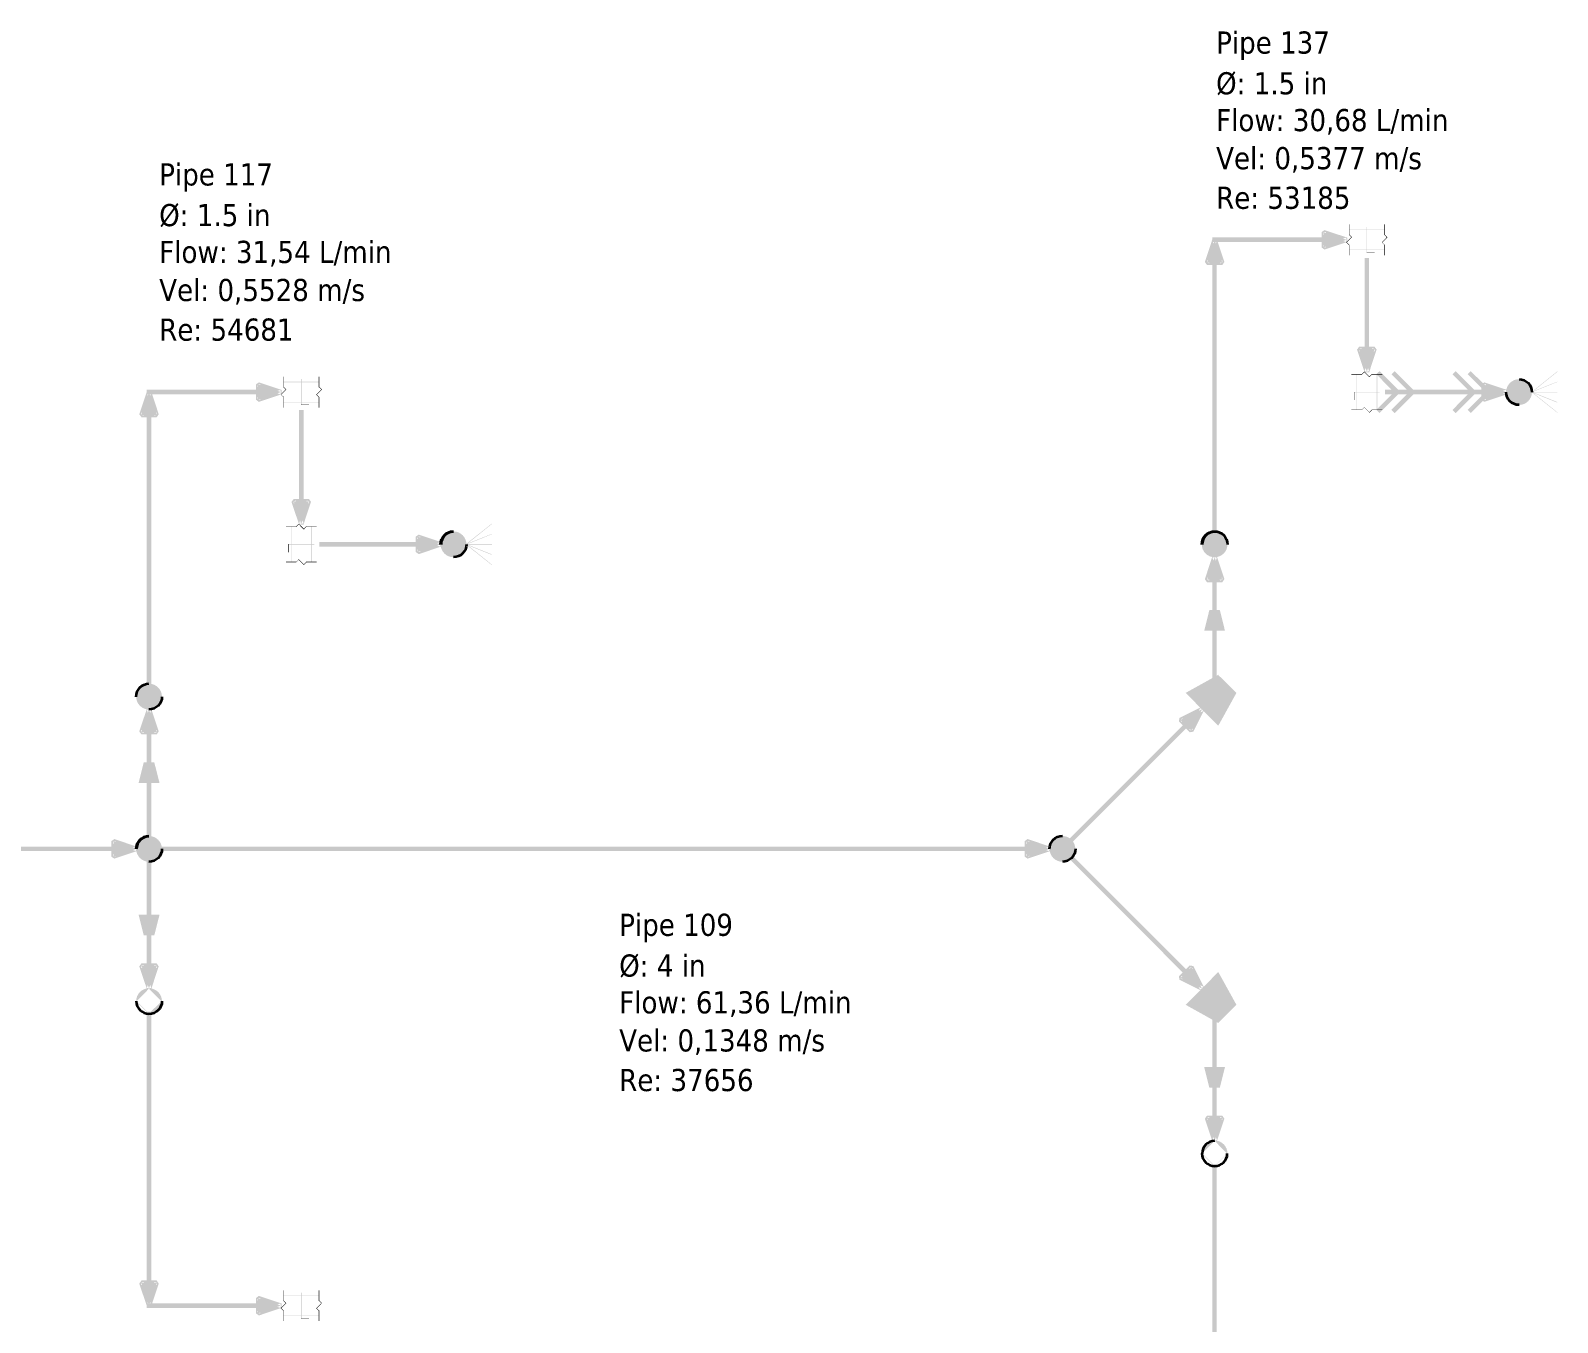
# Model space of a CAD drawing. Header units: inches. Extents: x 0.44 to 8.19, y 2.8 to 6.21.
# Drawn here: x 7.616 to 8.177, y 5.738 to 6.212 of the extents above; entities that cross this region are included whole.
import ezdxf

# ---------------------------------------------------------------- set-up
doc = ezdxf.new("R2010")
doc.units = ezdxf.units.IN
doc.header["$MEASUREMENT"] = 0
for name, color, linetype in [('PDF2_Geometry', 7, 'Continuous'), ('PDF2_Solid Fills', 7, 'Continuous'), ('PDF2_Text', 7, 'Continuous')]:
    doc.layers.add(name, color=color, linetype=linetype)
doc.styles.add('PDF Tahoma', font='tahoma.ttf')

msp = doc.modelspace()

# ---------------------------------------------------------------- hatches: boundary and pattern name
at = {"layer": 'PDF2_Solid Fills', "transparency": 33554687}
h = msp.add_hatch(color=256, dxfattribs=at)
h.paths.add_polyline_path([(8.09142, 6.139), (8.09978, 6.13624), (8.09978, 6.13465), (8.09142, 6.13183), (8.09033, 6.13265), (8.09033, 6.13824)], flags=0)
h.paths.add_polyline_path([(8.09196, 6.13824), (8.09196, 6.13265), (8.09114, 6.13265), (8.09088, 6.1334), (8.09928, 6.13624), (8.09956, 6.13542), (8.09928, 6.13465), (8.09088, 6.13743), (8.09114, 6.13824)], flags=0)
for color, points in [(256, [(8.10053, 6.141), (8.10053, 6.13906), (8.10037, 6.13906), (8.10037, 6.14111), (8.10053, 6.14111)]), (256, [(8.10053, 6.13917), (8.10053, 6.13721), (8.10037, 6.13721), (8.10037, 6.13921), (8.10053, 6.13921)]), (256, [(8.1135, 6.13906), (8.10037, 6.13906), (8.10037, 6.13921), (8.11361, 6.13921), (8.11361, 6.13906)]), (256, [(8.10688, 6.13075), (8.10688, 6.14019), (8.1071, 6.14019), (8.1071, 6.13069), (8.10688, 6.13069)]), (256, [(8.11361, 6.141), (8.11361, 6.13906), (8.11344, 6.13906), (8.11344, 6.14111), (8.11361, 6.14111)]), (256, [(8.11344, 6.13732), (8.11344, 6.13921), (8.11361, 6.13921), (8.11361, 6.13721), (8.11344, 6.13721)]), (256, [(8.10146, 6.13628), (8.09956, 6.13439), (8.09939, 6.1345), (8.1014, 6.1365), (8.10151, 6.13633)]), (256, [(8.09961, 6.13456), (8.10058, 6.13357), (8.10047, 6.13346), (8.10042, 6.13351), (8.09944, 6.13444), (8.09939, 6.1345), (8.09956, 6.1346)]), (256, [(8.10053, 6.13738), (8.10146, 6.13644), (8.10151, 6.13633), (8.1014, 6.13624), (8.10135, 6.13628), (8.10042, 6.13726), (8.10037, 6.13732), (8.10047, 6.13743)]), (256, [(8.10053, 6.13357), (8.10053, 6.13163), (8.10037, 6.13163), (8.10037, 6.13363), (8.10053, 6.13363)]), (256, [(8.11253, 6.13456), (8.11436, 6.13644), (8.11442, 6.1365), (8.11458, 6.13633), (8.11453, 6.13628), (8.11263, 6.13444), (8.11257, 6.13439), (8.11247, 6.1345)]), (256, [(8.11344, 6.13351), (8.11247, 6.1345), (8.11257, 6.1346), (8.11361, 6.13357), (8.1135, 6.13346)]), (256, [(8.11436, 6.13628), (8.11344, 6.13726), (8.11339, 6.13732), (8.1135, 6.13743), (8.11356, 6.13738), (8.11453, 6.13644), (8.11458, 6.13633), (8.11442, 6.13624)]), (256, [(8.11344, 6.13172), (8.11344, 6.13363), (8.11361, 6.13363), (8.11361, 6.13163), (8.11344, 6.13163)]), (256, [(8.10047, 6.13178), (8.11361, 6.13178), (8.11361, 6.13163), (8.10037, 6.13163), (8.10037, 6.13178)]), (256, [(8.10053, 6.13172), (8.10053, 6.12978), (8.10037, 6.12978), (8.10037, 6.13178), (8.10053, 6.13178)]), (256, [(8.10699, 6.13086), (8.10986, 6.13086), (8.10986, 6.13069), (8.10688, 6.13069), (8.10688, 6.13086)]), (256, [(8.11361, 6.13172), (8.11361, 6.12978), (8.11344, 6.12978), (8.11344, 6.13178), (8.11361, 6.13178)]), (256, [(7.70904, 6.08507), (7.70904, 6.08311), (7.70882, 6.08311), (7.70882, 6.08518), (7.70904, 6.08518)]), (256, [(7.70904, 6.08322), (7.70904, 6.08128), (7.70882, 6.08128), (7.70882, 6.08333), (7.70904, 6.08333)]), (256, [(7.722, 6.08311), (7.70882, 6.08311), (7.70882, 6.08333), (7.72206, 6.08333), (7.72206, 6.08311)]), (256, [(7.71539, 6.07482), (7.71539, 6.08425), (7.71556, 6.08425), (7.71556, 6.07476), (7.71539, 6.07476)]), (256, [(7.72206, 6.08507), (7.72206, 6.08311), (7.7219, 6.08311), (7.7219, 6.08518), (7.72206, 6.08518)]), (256, [(7.7219, 6.08137), (7.7219, 6.08333), (7.72206, 6.08333), (7.72206, 6.08128), (7.7219, 6.08128)]), (256, [(8.10325, 6.08594), (8.10129, 6.08594), (8.10129, 6.0861), (8.10335, 6.0861), (8.10335, 6.08594)]), (256, [(8.10514, 6.08594), (8.10319, 6.08594), (8.10319, 6.0861), (8.10519, 6.0861), (8.10519, 6.08594)]), (256, [(8.10335, 6.08604), (8.10335, 6.07286), (8.10319, 6.07286), (8.10319, 6.0861), (8.10335, 6.0861)]), (256, [(8.10612, 6.08692), (8.10519, 6.08594), (8.10514, 6.08589), (8.10499, 6.08604), (8.10508, 6.0861), (8.10607, 6.08708), (8.10618, 6.08697)]), (256, [(8.10786, 6.08501), (8.10601, 6.08692), (8.10596, 6.08697), (8.10607, 6.08708), (8.10612, 6.08703), (8.10796, 6.08512), (8.10801, 6.08507), (8.10792, 6.08496)]), (256, [(8.10889, 6.08594), (8.10792, 6.08496), (8.10781, 6.08507), (8.10786, 6.08512), (8.10878, 6.0861), (8.10883, 6.08615), (8.109, 6.08604)]), (256, [(8.11074, 6.08594), (8.10878, 6.08594), (8.10878, 6.0861), (8.11079, 6.0861), (8.11079, 6.08594)]), (1, [(8.11225, 6.08658), (8.11936, 6.07949), (8.11817, 6.07835), (8.11757, 6.07889), (8.11106, 6.08544), (8.11046, 6.08604), (8.11165, 6.08718)]), (256, [(8.11063, 6.07297), (8.11063, 6.0861), (8.11079, 6.0861), (8.11079, 6.07286), (8.11063, 6.07286)]), (256, [(8.11257, 6.08594), (8.11063, 6.08594), (8.11063, 6.0861), (8.11268, 6.0861), (8.11268, 6.08594)]), (1, [(8.11783, 6.08658), (8.12494, 6.07949), (8.12375, 6.07835), (8.12315, 6.07889), (8.11664, 6.08544), (8.11604, 6.08604), (8.11724, 6.08718)]), (1, [(8.14019, 6.08658), (8.14675, 6.08008), (8.14729, 6.07949), (8.14615, 6.07835), (8.14556, 6.07889), (8.13906, 6.08544), (8.13846, 6.08604), (8.1396, 6.08718)]), (1, [(8.14578, 6.08658), (8.15235, 6.08008), (8.15289, 6.07949), (8.15175, 6.07835), (8.15115, 6.07889), (8.14464, 6.08544), (8.14404, 6.08604), (8.14518, 6.08718)]), (256, [(8.16758, 6.07949, 0.414088), (8.16292, 6.08415), (8.16292, 6.08415, 0.417998), (8.15826, 6.07949), (8.15826, 6.07949, 0.414653), (8.16292, 6.07482), (8.16292, 6.07482, 0.410736)]), (256, [(8.16753, 6.07954), (8.17686, 6.08703), (8.17692, 6.08708), (8.17703, 6.08692), (8.17697, 6.08692), (8.16764, 6.07943), (8.16758, 6.07937), (8.16749, 6.07954)]), (256, [(8.16753, 6.07958), (8.17686, 6.08328), (8.17697, 6.08333), (8.17703, 6.08317), (8.17692, 6.08317), (8.16758, 6.07943), (8.16753, 6.07937), (8.16749, 6.07954)]), (256, [(7.7099, 6.08035), (7.70801, 6.07844), (7.7079, 6.07856), (7.70796, 6.07861), (7.70979, 6.08051), (7.70985, 6.08057), (7.70996, 6.0804)]), (256, [(7.70806, 6.07861), (7.70904, 6.07764), (7.70893, 6.07753), (7.7079, 6.07856), (7.70801, 6.07867)]), (256, [(7.70899, 6.08143), (7.7099, 6.08051), (7.70996, 6.0804), (7.70985, 6.08029), (7.70979, 6.08035), (7.70888, 6.08132), (7.70882, 6.08137), (7.70893, 6.08149)]), (256, [(7.70904, 6.07764), (7.70904, 6.07568), (7.70882, 6.07568), (7.70882, 6.07769), (7.70904, 6.07769)]), (256, [(7.72097, 6.07861), (7.72293, 6.08057), (7.72304, 6.0804), (7.72299, 6.08035), (7.72108, 6.0785), (7.72103, 6.07844), (7.72092, 6.07856)]), (256, [(7.7219, 6.07758), (7.72092, 6.07856), (7.72103, 6.07867), (7.72108, 6.07861), (7.72206, 6.07769), (7.72211, 6.07764), (7.722, 6.07753)]), (256, [(7.72287, 6.08035), (7.72185, 6.08137), (7.722, 6.08149), (7.72299, 6.08051), (7.72304, 6.0804), (7.72293, 6.08029)]), (256, [(7.7219, 6.07579), (7.7219, 6.07769), (7.72206, 6.07769), (7.72206, 6.07568), (7.7219, 6.07568)]), (256, [(8.10232, 6.07958), (8.11171, 6.07958), (8.11171, 6.07943), (8.10226, 6.07943), (8.10226, 6.07958)]), (256, [(8.10243, 6.07949), (8.10243, 6.07661), (8.10226, 6.07661), (8.10226, 6.07958), (8.10243, 6.07958)]), (1, [(8.11876, 6.07889), (8.11165, 6.07178), (8.11046, 6.07297), (8.11817, 6.08068), (8.11936, 6.07949)]), (1, [(8.12435, 6.07889), (8.11724, 6.07178), (8.11604, 6.07297), (8.12375, 6.08068), (8.12494, 6.07949)]), (1, [(8.14675, 6.07889), (8.14019, 6.07237), (8.1396, 6.07178), (8.13846, 6.07297), (8.14615, 6.08068), (8.14729, 6.07949)]), (1, [(8.15235, 6.07889), (8.14578, 6.07237), (8.14518, 6.07178), (8.14404, 6.07297), (8.15175, 6.08068), (8.15289, 6.07949)]), (256, [(8.16292, 6.07958), (8.17697, 6.07958), (8.17697, 6.07943), (8.16282, 6.07943), (8.16282, 6.07958)]), (256, [(8.16764, 6.07954), (8.17697, 6.0721), (8.17703, 6.07206), (8.17692, 6.07194), (8.17686, 6.072), (8.16753, 6.07943), (8.16749, 6.07949), (8.16758, 6.07958)]), (256, [(8.16758, 6.07958), (8.17692, 6.07585), (8.17703, 6.07579), (8.17697, 6.07568), (8.17686, 6.07568), (8.16753, 6.07943), (8.16749, 6.07943), (8.16753, 6.07958)]), (256, [(7.70893, 6.07585), (7.72206, 6.07585), (7.72206, 6.07568), (7.70882, 6.07568), (7.70882, 6.07585)]), (256, [(7.70904, 6.07579), (7.70904, 6.07383), (7.70882, 6.07383), (7.70882, 6.07585), (7.70904, 6.07585)]), (256, [(7.71544, 6.07493), (7.71832, 6.07493), (7.71832, 6.07476), (7.71539, 6.07476), (7.71539, 6.07493)]), (256, [(7.72206, 6.07579), (7.72206, 6.07383), (7.7219, 6.07383), (7.7219, 6.07585), (7.72206, 6.07585)]), (256, [(8.10325, 6.07286), (8.10129, 6.07286), (8.10129, 6.07308), (8.10335, 6.07308), (8.10335, 6.07286)]), (256, [(8.10325, 6.07308), (8.10519, 6.07308), (8.10519, 6.07286), (8.10319, 6.07286), (8.10319, 6.07308)]), (256, [(8.10508, 6.07303), (8.10607, 6.074), (8.10618, 6.07389), (8.10514, 6.07286), (8.10499, 6.07297)]), (256, [(8.10612, 6.07394), (8.10801, 6.07206), (8.10792, 6.07194), (8.10596, 6.07389), (8.10607, 6.074)]), (256, [(8.10786, 6.0721), (8.10883, 6.07308), (8.109, 6.07297), (8.10889, 6.07292), (8.10792, 6.07194), (8.10781, 6.07206)]), (256, [(8.10883, 6.07308), (8.11079, 6.07308), (8.11079, 6.07286), (8.10878, 6.07286), (8.10878, 6.07308)]), (256, [(8.11257, 6.07286), (8.11063, 6.07286), (8.11063, 6.07308), (8.11268, 6.07308), (8.11268, 6.07286)]), (256, [(7.71175, 6.03), (7.70979, 6.03), (7.70979, 6.03017), (7.71181, 6.03017), (7.71181, 6.03)]), (256, [(7.7136, 6.03), (7.71164, 6.03), (7.71164, 6.03017), (7.71365, 6.03017), (7.71365, 6.03)]), (256, [(7.71181, 6.03011), (7.71181, 6.01699), (7.71164, 6.01699), (7.71164, 6.03017), (7.71181, 6.03017)]), (256, [(7.71457, 6.03097), (7.71365, 6.03006), (7.7136, 6.02994), (7.71349, 6.03011), (7.71451, 6.03114), (7.71463, 6.03103)]), (256, [(7.71631, 6.02908), (7.71446, 6.03097), (7.71442, 6.03103), (7.71451, 6.03114), (7.71457, 6.03108), (7.71647, 6.02924), (7.71653, 6.02914), (7.71636, 6.02903)]), (256, [(7.71739, 6.03006), (7.71647, 6.02908), (7.71636, 6.02903), (7.71625, 6.02914), (7.71631, 6.02924), (7.71729, 6.03017), (7.71733, 6.03022), (7.71744, 6.03011)]), (256, [(7.71918, 6.03), (7.71724, 6.03), (7.71724, 6.03017), (7.71929, 6.03017), (7.71929, 6.03)]), (256, [(7.71907, 6.01704), (7.71907, 6.03017), (7.71929, 6.03017), (7.71929, 6.01699), (7.71907, 6.01699)]), (256, [(7.72103, 6.03), (7.71907, 6.03), (7.71907, 6.03017), (7.72114, 6.03017), (7.72114, 6.03)]), (256, [(7.77604, 6.02354, 0.41962), (7.77138, 6.02821), (7.77138, 6.02821, 0.415199), (7.76671, 6.02354), (7.76671, 6.02354, 0.409631), (7.77138, 6.01887), (7.77138, 6.01887, 0.414069)]), (256, [(7.77599, 6.02365), (7.78532, 6.03108), (7.78537, 6.03114), (7.78549, 6.03103), (7.78543, 6.03097), (7.7761, 6.02349), (7.77604, 6.02344), (7.77593, 6.0236)]), (256, [(7.77604, 6.02365), (7.78532, 6.02735), (7.78543, 6.0274), (7.78549, 6.02724), (7.78543, 6.02724), (7.7761, 6.02349), (7.77599, 6.02344), (7.77593, 6.0236)]), (256, [(8.05572, 6.02354, 0.414045), (8.05106, 6.02821), (8.05106, 6.02821, 0.415199), (8.04639, 6.02354), (8.04639, 6.02354, 0.409631), (8.05106, 6.01887), (8.05106, 6.01887, 0.408473)]), (256, [(7.71078, 6.02365), (7.72021, 6.02365), (7.72021, 6.02349), (7.71072, 6.02349), (7.71072, 6.02365)]), (256, [(7.71089, 6.02354), (7.71089, 6.02067), (7.71072, 6.02067), (7.71072, 6.02365), (7.71089, 6.02365)]), (256, [(7.77138, 6.02365), (7.78549, 6.02365), (7.78549, 6.02349), (7.77132, 6.02349), (7.77132, 6.02365)]), (256, [(7.7761, 6.02365), (7.78543, 6.01617), (7.78549, 6.01611), (7.78537, 6.016), (7.78532, 6.01606), (7.77599, 6.02349), (7.77593, 6.02354), (7.77604, 6.02365)]), (256, [(7.7761, 6.02365), (7.78543, 6.01992), (7.78549, 6.01986), (7.78543, 6.01975), (7.78532, 6.01975), (7.77604, 6.02349), (7.77593, 6.02349), (7.77599, 6.02365)]), (256, [(7.71175, 6.01699), (7.70979, 6.01699), (7.70979, 6.01714), (7.71181, 6.01714), (7.71181, 6.01699)]), (256, [(7.71175, 6.01714), (7.71365, 6.01714), (7.71365, 6.01699), (7.71164, 6.01699), (7.71164, 6.01714)]), (256, [(7.71354, 6.01708), (7.71451, 6.01807), (7.71463, 6.01796), (7.7136, 6.01693), (7.71349, 6.01704)]), (256, [(7.71457, 6.01801), (7.71647, 6.01617), (7.71653, 6.01611), (7.71636, 6.016), (7.71442, 6.01796), (7.71451, 6.01807)]), (256, [(7.71631, 6.01617), (7.71729, 6.01708), (7.71733, 6.01714), (7.71744, 6.01704), (7.71647, 6.01606), (7.71636, 6.016), (7.71625, 6.01611)]), (256, [(7.71733, 6.01714), (7.71929, 6.01714), (7.71929, 6.01699), (7.71724, 6.01699), (7.71724, 6.01714)]), (256, [(7.72103, 6.01699), (7.71907, 6.01699), (7.71907, 6.01714), (7.72114, 6.01714), (7.72114, 6.01699)]), (256, [(7.66417, 5.96761, 0.418512), (7.6595, 5.97228), (7.6595, 5.97228, 0.412934), (7.65483, 5.96761), (7.65483, 5.96761, 0.409588), (7.6595, 5.96294), (7.6595, 5.96294, 0.41518)]), (256, [(7.66417, 5.91168, 0.418512), (7.6595, 5.91635), (7.6595, 5.91635, 0.412934), (7.65483, 5.91168), (7.65483, 5.91168, 0.409579), (7.6595, 5.90701), (7.6595, 5.90701, 0.415171)]), (256, [(7.99978, 5.91168, 0.418513), (7.99511, 5.91635), (7.99511, 5.91635, 0.412933), (7.99044, 5.91168), (7.99044, 5.91168, 0.409579), (7.99511, 5.90701), (7.99511, 5.90701, 0.415172)]), (256, [(7.70904, 5.74951), (7.70904, 5.74756), (7.70882, 5.74756), (7.70882, 5.74957), (7.70904, 5.74957)]), (256, [(7.70904, 5.74761), (7.70904, 5.74567), (7.70882, 5.74567), (7.70882, 5.74772), (7.70904, 5.74772)]), (256, [(7.722, 5.74756), (7.70882, 5.74756), (7.70882, 5.74772), (7.72206, 5.74772), (7.72206, 5.74756)]), (256, [(7.70899, 5.74582), (7.70996, 5.74485), (7.70985, 5.74474), (7.70882, 5.74576), (7.70893, 5.74588)]), (256, [(7.71539, 5.73926), (7.71539, 5.74864), (7.71556, 5.74864), (7.71556, 5.73915), (7.71539, 5.73915)]), (256, [(7.72287, 5.74479), (7.7219, 5.74571), (7.72185, 5.74576), (7.722, 5.74588), (7.72304, 5.74485), (7.72293, 5.74474)]), (256, [(7.72206, 5.74951), (7.72206, 5.74756), (7.7219, 5.74756), (7.7219, 5.74957), (7.72206, 5.74957)]), (256, [(7.7219, 5.74576), (7.7219, 5.74772), (7.72206, 5.74772), (7.72206, 5.74567), (7.7219, 5.74567)]), (256, [(7.7099, 5.74479), (7.70806, 5.74289), (7.70801, 5.74283), (7.7079, 5.74294), (7.70796, 5.743), (7.70979, 5.7449), (7.70985, 5.74496), (7.70996, 5.74485)]), (256, [(7.70806, 5.743), (7.70904, 5.74203), (7.70893, 5.74192), (7.7079, 5.74294), (7.70801, 5.74311)]), (256, [(7.70904, 5.74203), (7.70904, 5.74007), (7.70882, 5.74007), (7.70882, 5.74214), (7.70904, 5.74214)]), (256, [(7.70893, 5.74024), (7.72206, 5.74024), (7.72206, 5.74007), (7.70882, 5.74007), (7.70882, 5.74024)]), (256, [(7.70904, 5.74018), (7.70904, 5.73822), (7.70882, 5.73822), (7.70882, 5.74024), (7.70904, 5.74024)]), (256, [(7.72097, 5.743), (7.72293, 5.74496), (7.72304, 5.74485), (7.72103, 5.74283), (7.72092, 5.74294)]), (256, [(7.7219, 5.74197), (7.72092, 5.74294), (7.72103, 5.74311), (7.72108, 5.743), (7.72206, 5.74208), (7.72211, 5.74203), (7.722, 5.74192)]), (256, [(7.7219, 5.74018), (7.7219, 5.74214), (7.72206, 5.74214), (7.72206, 5.74007), (7.7219, 5.74007)]), (256, [(7.72206, 5.74018), (7.72206, 5.73822), (7.7219, 5.73822), (7.7219, 5.74024), (7.72206, 5.74024)]), (256, [(7.71544, 5.73931), (7.71832, 5.73931), (7.71832, 5.73915), (7.71539, 5.73915), (7.71539, 5.73931)])]:
    msp.add_hatch(color=color, dxfattribs=at).paths.add_polyline_path(points)
h = msp.add_hatch(color=256, dxfattribs=at)
h.paths.add_polyline_path([(8.04747, 6.12728), (8.05024, 6.13569), (8.05186, 6.13569), (8.05464, 6.12728), (8.05388, 6.12619), (8.04824, 6.12619)], flags=0)
h.paths.add_polyline_path([(8.04824, 6.12788), (8.05388, 6.12788), (8.05388, 6.12706), (8.05306, 6.12679), (8.05024, 6.13514), (8.05106, 6.13542), (8.05186, 6.13514), (8.04904, 6.12679), (8.04824, 6.12706)], flags=0)
at = {"layer": 'PDF2_Solid Fills', "true_color": 0x00ff2c, "transparency": 33554687}
for points in [[(8.05106, 6.13628), (8.09196, 6.13628), (8.09196, 6.1346), (8.05024, 6.1346), (8.05024, 6.13628)], [(8.05024, 6.02821), (8.05024, 6.12788), (8.05186, 6.12788), (8.05186, 6.0274), (8.05024, 6.0274)], [(8.10781, 6.12799), (8.10781, 6.09451), (8.10618, 6.09451), (8.10618, 6.12879), (8.10781, 6.12879)], [(8.11442, 6.08035), (8.15072, 6.08035), (8.15072, 6.07867), (8.11361, 6.07867), (8.11361, 6.08035)], [(8.05024, 5.97418), (8.05024, 6.01133), (8.05186, 6.01133), (8.05186, 5.97331), (8.05024, 5.97331)], [(8.05186, 5.84924), (8.05186, 5.81207), (8.05024, 5.81207), (8.05024, 5.8501), (8.05186, 5.8501)], [(8.05186, 5.79519), (8.05186, 5.69553), (8.05024, 5.69553), (8.05024, 5.796), (8.05186, 5.796)]]:
    msp.add_hatch(color=100, dxfattribs=at).paths.add_polyline_path(points)
at = {"layer": 'PDF2_Solid Fills', "transparency": 33554687}
h = msp.add_hatch(color=256, dxfattribs=at)
h.paths.add_polyline_path([(8.11057, 6.09511), (8.10781, 6.08669), (8.10618, 6.08669), (8.1034, 6.09511), (8.10417, 6.09619), (8.10981, 6.09619)], flags=0)
h.paths.add_polyline_path([(8.10981, 6.09451), (8.10417, 6.09451), (8.10417, 6.09532), (8.10499, 6.0956), (8.10781, 6.08724), (8.10699, 6.08697), (8.10618, 6.08724), (8.109, 6.0956), (8.10981, 6.09532)], flags=0)
h = msp.add_hatch(color=256, dxfattribs=at)
h.paths.add_polyline_path([(7.69987, 6.08306), (7.70828, 6.08029), (7.70828, 6.07872), (7.69987, 6.0759), (7.69878, 6.07671), (7.69878, 6.08231)], flags=0)
h.paths.add_polyline_path([(7.70047, 6.08231), (7.70047, 6.07671), (7.6996, 6.07671), (7.69933, 6.07747), (7.70774, 6.08029), (7.70801, 6.07949), (7.70774, 6.07872), (7.69933, 6.08149), (7.6996, 6.08231)], flags=0)
h = msp.add_hatch(color=256, dxfattribs=at)
h.paths.add_polyline_path([(8.15013, 6.08306), (8.15853, 6.08029), (8.15853, 6.07872), (8.15013, 6.0759), (8.14903, 6.07671), (8.14903, 6.08231)], flags=0)
h.paths.add_polyline_path([(8.15072, 6.08231), (8.15072, 6.07671), (8.14985, 6.07671), (8.14963, 6.07747), (8.15799, 6.08029), (8.15826, 6.07949), (8.15799, 6.07872), (8.14963, 6.08149), (8.14985, 6.08231)], flags=0)
h = msp.add_hatch(color=256, dxfattribs=at)
h.paths.add_polyline_path([(8.16749, 6.07949, 0.416417), (8.16292, 6.0841)], flags=0)
h.paths.add_polyline_path([(8.16292, 6.0841, 0.415883), (8.15836, 6.07949)], flags=0)
h.paths.add_polyline_path([(8.15836, 6.07949, 0.419573), (8.16292, 6.07493)], flags=0)
h.paths.add_polyline_path([(8.16292, 6.07493, 0.420093), (8.16749, 6.07949)], flags=0)
h.paths.add_polyline_path([(8.16292, 6.07476, 0.414741), (8.16764, 6.07949)], flags=0)
h.paths.add_polyline_path([(8.16292, 6.08425, 0.408868), (8.15815, 6.07949)], flags=0)
h = msp.add_hatch(color=256, dxfattribs=at)
h.paths.add_polyline_path([(7.65593, 6.07135), (7.65875, 6.07975), (7.66032, 6.07975), (7.66308, 6.07135), (7.66233, 6.07026), (7.65674, 6.07026)], flags=0)
h.paths.add_polyline_path([(7.65674, 6.07194), (7.66233, 6.07194), (7.66233, 6.07113), (7.66151, 6.07086), (7.65875, 6.07921), (7.6595, 6.07949), (7.66032, 6.07921), (7.6575, 6.07086), (7.65674, 6.07113)], flags=0)
at = {"layer": 'PDF2_Solid Fills', "true_color": 0x00ff2e, "transparency": 33554687}
for points in [[(7.6595, 6.08035), (7.70047, 6.08035), (7.70047, 6.07867), (7.65869, 6.07867), (7.65869, 6.08035)], [(7.65869, 5.97228), (7.65869, 6.07194), (7.66037, 6.07194), (7.66037, 5.97146), (7.65869, 5.97146)], [(7.71631, 6.07206), (7.71631, 6.03857), (7.71463, 6.03857), (7.71463, 6.07286), (7.71631, 6.07286)], [(7.72293, 6.02442), (7.75917, 6.02442), (7.75917, 6.02274), (7.72206, 6.02274), (7.72206, 6.02442)], [(7.65869, 5.91635), (7.65869, 5.9554), (7.66037, 5.9554), (7.66037, 5.91553), (7.65869, 5.91553)], [(7.66037, 5.90701), (7.66037, 5.868), (7.65869, 5.868), (7.65869, 5.90788), (7.66037, 5.90788)], [(7.66037, 5.85113), (7.66037, 5.75146), (7.65869, 5.75146), (7.65869, 5.85194), (7.66037, 5.85194)], [(7.6595, 5.74474), (7.70047, 5.74474), (7.70047, 5.74306), (7.65869, 5.74306), (7.65869, 5.74474)]]:
    msp.add_hatch(color=100, dxfattribs=at).paths.add_polyline_path(points)
at = {"layer": 'PDF2_Solid Fills', "transparency": 33554687}
h = msp.add_hatch(color=256, dxfattribs=at)
h.paths.add_polyline_path([(7.71903, 6.03917), (7.71625, 6.03076), (7.71468, 6.03076), (7.71186, 6.03917), (7.71267, 6.04025), (7.71826, 6.04025)], flags=0)
h.paths.add_polyline_path([(7.71826, 6.03857), (7.71267, 6.03857), (7.71267, 6.03939), (7.71343, 6.03965), (7.71625, 6.03131), (7.71544, 6.03103), (7.71468, 6.03131), (7.71744, 6.03965), (7.71826, 6.03939)], flags=0)
h = msp.add_hatch(color=256, dxfattribs=at)
h.paths.add_polyline_path([(7.75862, 6.02713), (7.76699, 6.02436), (7.76699, 6.02279), (7.75862, 6.01997), (7.75749, 6.02078), (7.75749, 6.02636)], flags=0)
h.paths.add_polyline_path([(7.75917, 6.02636), (7.75917, 6.02078), (7.75836, 6.02078), (7.75808, 6.02154), (7.76644, 6.02436), (7.76671, 6.02354), (7.76644, 6.02279), (7.75808, 6.02556), (7.75836, 6.02636)], flags=0)
h = msp.add_hatch(color=256, dxfattribs=at)
h.paths.add_polyline_path([(7.77599, 6.02354, 0.415703), (7.77138, 6.02815)], flags=0)
h.paths.add_polyline_path([(7.76682, 6.02354, 0.415049), (7.77138, 6.01899)], flags=0)
h.paths.add_polyline_path([(7.77138, 6.01899, 0.412516), (7.77599, 6.02354)], flags=0)
h.paths.add_polyline_path([(7.76665, 6.02354, 0.412502), (7.77138, 6.01882)], flags=0)
h.paths.add_polyline_path([(7.77615, 6.02354, 0.409866), (7.77138, 6.02832)], flags=0)
h = msp.add_hatch(color=256, dxfattribs=at)
h.paths.add_polyline_path([(8.05561, 6.02354, 0.417007), (8.05106, 6.02815)], flags=0)
h.paths.add_polyline_path([(8.0465, 6.02354, 0.415048), (8.05106, 6.01899)], flags=0)
h.paths.add_polyline_path([(8.05106, 6.01899, 0.413858), (8.05561, 6.02354)], flags=0)
h.paths.add_polyline_path([(8.05106, 6.01882, 0.412472), (8.05578, 6.02354)], flags=0)
h.paths.add_polyline_path([(8.04633, 6.02354, 0.413647), (8.05106, 6.01882)], flags=0)
h = msp.add_hatch(color=256, dxfattribs=at)
h.paths.add_polyline_path([(8.04747, 6.01079), (8.05024, 6.01915), (8.05186, 6.01915), (8.05464, 6.01079), (8.05388, 6.00965), (8.04824, 6.00965)], flags=0)
h.paths.add_polyline_path([(8.04824, 6.01133), (8.05388, 6.01133), (8.05388, 6.01053), (8.05306, 6.01025), (8.05024, 6.01867), (8.05106, 6.01887), (8.05186, 6.01867), (8.04904, 6.01025), (8.04824, 6.01053)], flags=0)
at = {"layer": 'PDF2_Solid Fills', "true_color": 0x00ff2c, "transparency": 33554687}
h = msp.add_hatch(color=100, dxfattribs=at)
h.paths.add_polyline_path([(8.04731, 5.99197), (8.05479, 5.99197), (8.05479, 5.99186), (8.05469, 5.99186), (8.05285, 5.99929), (8.0529, 5.99935), (8.0529, 5.99924), (8.04921, 5.99924), (8.04921, 5.99935), (8.04926, 5.99929), (8.04742, 5.99186), (8.04731, 5.99186)], flags=0)
h.paths.add_polyline_path([(8.04725, 5.99186), (8.0491, 5.99935), (8.04921, 5.9994), (8.0529, 5.9994), (8.053, 5.99935), (8.05485, 5.99186), (8.05479, 5.99181), (8.04731, 5.99181)], flags=0)
at = {"layer": 'PDF2_Solid Fills', "true_color": 0xc0c0c0, "transparency": 33554687}
for points in [[(8.04731, 5.99186), (8.05479, 5.99186), (8.0529, 5.99935), (8.04921, 5.99935)], [(8.04053, 5.96897), (8.05236, 5.95708), (8.05897, 5.96897), (8.05236, 5.97553)], [(7.65582, 5.93593), (7.66325, 5.93593), (7.6614, 5.94342), (7.65767, 5.94342)], [(7.66325, 5.88747), (7.65582, 5.88747), (7.65767, 5.87999), (7.6614, 5.87999)], [(8.05236, 5.86632), (8.04053, 5.85444), (8.05236, 5.84787), (8.05897, 5.85444)], [(8.05479, 5.83154), (8.04731, 5.83154), (8.04921, 5.82406), (8.0529, 5.82406)]]:
    msp.add_hatch(color=9, dxfattribs=at).paths.add_polyline_path(points)
at = {"layer": 'PDF2_Solid Fills', "transparency": 33554687}
h = msp.add_hatch(color=256, dxfattribs=at)
h.paths.add_polyline_path([(8.04058, 5.96903), (8.0524, 5.95714), (8.05236, 5.95708), (8.05231, 5.95714), (8.05886, 5.96897), (8.05897, 5.96897), (8.05892, 5.96892), (8.05231, 5.97547), (8.05236, 5.97553), (8.0524, 5.97547), (8.04053, 5.96886), (8.04053, 5.96897)], flags=0)
h.paths.add_polyline_path([(8.04047, 5.96903), (8.05236, 5.97564), (8.0524, 5.97558), (8.05903, 5.96903), (8.05903, 5.96892), (8.05246, 5.95703), (8.05231, 5.95703), (8.04047, 5.96892)], flags=0)
h = msp.add_hatch(color=256, dxfattribs=at)
h.paths.add_polyline_path([(7.66411, 5.96761, 0.415711), (7.6595, 5.97222)], flags=0)
h.paths.add_polyline_path([(7.6595, 5.97222, 0.412497), (7.65494, 5.96761)], flags=0)
h.paths.add_polyline_path([(7.65494, 5.96761, 0.410448), (7.6595, 5.96306)], flags=0)
h.paths.add_polyline_path([(7.6595, 5.96306, 0.413643), (7.66411, 5.96761)], flags=0)
h.paths.add_polyline_path([(7.65479, 5.96761, 0.414236), (7.6595, 5.96289)], flags=0)
h.paths.add_polyline_path([(7.66428, 5.96761, 0.408785), (7.6595, 5.97239)], flags=0)
h = msp.add_hatch(color=256, dxfattribs=at)
h.paths.add_polyline_path([(7.65593, 5.95486), (7.65875, 5.96322), (7.66032, 5.96322), (7.66308, 5.95486), (7.66233, 5.95372), (7.65674, 5.95372)], flags=0)
h.paths.add_polyline_path([(7.65674, 5.9554), (7.66233, 5.9554), (7.66233, 5.95458), (7.66151, 5.95432), (7.65875, 5.96272), (7.6595, 5.96294), (7.66032, 5.96272), (7.6575, 5.95432), (7.65674, 5.95458)], flags=0)
h = msp.add_hatch(color=256, dxfattribs=at)
h.paths.add_polyline_path([(8.03814, 5.95979), (8.04606, 5.96376), (8.04719, 5.96263), (8.04324, 5.95475), (8.04189, 5.95454), (8.03792, 5.9585)], flags=0)
h.paths.add_polyline_path([(8.03911, 5.95964), (8.04308, 5.95568), (8.04249, 5.95514), (8.04172, 5.95546), (8.04568, 5.96338), (8.04644, 5.963), (8.04682, 5.96229), (8.0389, 5.95833), (8.03851, 5.95904)], flags=0)
at = {"layer": 'PDF2_Solid Fills', "true_color": 0x00ff0d, "transparency": 33554687}
for points in [[(7.99783, 5.91558), (8.04053, 5.95828), (8.04167, 5.95708), (8.04107, 5.95649), (7.99903, 5.91439), (7.99843, 5.91379), (7.99724, 5.91499)], [(7.99903, 5.90901), (8.04107, 5.86692), (8.04167, 5.86632), (8.04053, 5.86513), (7.99724, 5.90842), (7.99843, 5.90956)]]:
    msp.add_hatch(color=3, dxfattribs=at).paths.add_polyline_path(points)
at = {"layer": 'PDF2_Solid Fills', "true_color": 0x00ff2e, "transparency": 33554687}
h = msp.add_hatch(color=100, dxfattribs=at)
h.paths.add_polyline_path([(7.65582, 5.93604), (7.66325, 5.93604), (7.66325, 5.93593), (7.66319, 5.93593), (7.66129, 5.94336), (7.6614, 5.94342), (7.6614, 5.94331), (7.65767, 5.94331), (7.65767, 5.94342), (7.65771, 5.94336), (7.65588, 5.93593), (7.65582, 5.93593)], flags=0)
h.paths.add_polyline_path([(7.65571, 5.93599), (7.65756, 5.94342), (7.65767, 5.94347), (7.6614, 5.94347), (7.66146, 5.94342), (7.66336, 5.93599), (7.66325, 5.93587), (7.65582, 5.93587)], flags=0)
at = {"layer": 'PDF2_Solid Fills', "transparency": 33554687}
h = msp.add_hatch(color=256, dxfattribs=at)
h.paths.add_polyline_path([(7.64675, 5.91531), (7.65511, 5.91249), (7.65511, 5.91092), (7.64675, 5.9081), (7.64561, 5.9089), (7.64561, 5.9145)], flags=0)
h.paths.add_polyline_path([(7.64729, 5.9145), (7.64729, 5.9089), (7.64649, 5.9089), (7.64621, 5.90967), (7.65462, 5.91249), (7.65483, 5.91168), (7.65462, 5.91092), (7.64621, 5.91368), (7.64649, 5.9145)], flags=0)
h = msp.add_hatch(color=256, dxfattribs=at)
h.paths.add_polyline_path([(7.66411, 5.91168, 0.414574), (7.6595, 5.91629)], flags=0)
h.paths.add_polyline_path([(7.65494, 5.91168, 0.409834), (7.6595, 5.90711)], flags=0)
h.paths.add_polyline_path([(7.6595, 5.90711, 0.413041), (7.66411, 5.91168)], flags=0)
h.paths.add_polyline_path([(7.65479, 5.91168, 0.414227), (7.6595, 5.90696)], flags=0)
h.paths.add_polyline_path([(7.66428, 5.91168, 0.409382), (7.6595, 5.91644)], flags=0)
h = msp.add_hatch(color=256, dxfattribs=at)
h.paths.add_polyline_path([(7.98232, 5.91531), (7.99072, 5.91249), (7.99072, 5.91092), (7.98232, 5.9081), (7.98122, 5.9089), (7.98122, 5.9145)], flags=0)
h.paths.add_polyline_path([(7.98292, 5.9145), (7.98292, 5.9089), (7.9821, 5.9089), (7.98182, 5.90967), (7.99018, 5.91249), (7.99044, 5.91168), (7.99018, 5.91092), (7.98182, 5.91368), (7.9821, 5.9145)], flags=0)
h = msp.add_hatch(color=256, dxfattribs=at)
h.paths.add_polyline_path([(7.99968, 5.91168, 0.416376), (7.99511, 5.91629)], flags=0)
h.paths.add_polyline_path([(7.99511, 5.91629, 0.415873), (7.99056, 5.91168)], flags=0)
h.paths.add_polyline_path([(7.99056, 5.91168, 0.414371), (7.99511, 5.90711)], flags=0)
h.paths.add_polyline_path([(7.99511, 5.90711, 0.41487), (7.99968, 5.91168)], flags=0)
h.paths.add_polyline_path([(7.9904, 5.91168, 0.414226), (7.99511, 5.90696)], flags=0)
h.paths.add_polyline_path([(7.99989, 5.91168, 0.409383), (7.99511, 5.91644)], flags=0)
at = {"layer": 'PDF2_Solid Fills', "true_color": 0x00ff46, "transparency": 33554687}
msp.add_hatch(color=100, dxfattribs=at).paths.add_polyline_path([(7.3845, 5.91254), (7.64729, 5.91254), (7.64729, 5.91086), (7.38368, 5.91086), (7.38368, 5.91254)])
at = {"layer": 'PDF2_Solid Fills', "true_color": 0x00ff1e, "transparency": 33554687}
msp.add_hatch(color=3, dxfattribs=at).paths.add_polyline_path([(7.66417, 5.91254), (7.98292, 5.91254), (7.98292, 5.91086), (7.66336, 5.91086), (7.66336, 5.91254)])
at = {"layer": 'PDF2_Solid Fills', "true_color": 0x00ff2e, "transparency": 33554687}
h = msp.add_hatch(color=100, dxfattribs=at)
h.paths.add_polyline_path([(7.66325, 5.88738), (7.65582, 5.88738), (7.65582, 5.88747), (7.65588, 5.88747), (7.65771, 5.88004), (7.65767, 5.87999), (7.65767, 5.8801), (7.6614, 5.8801), (7.6614, 5.87999), (7.66129, 5.88004), (7.66319, 5.88747), (7.66325, 5.88747)], flags=0)
h.paths.add_polyline_path([(7.66336, 5.88743), (7.66146, 5.87999), (7.6614, 5.87993), (7.65767, 5.87993), (7.65756, 5.87999), (7.65571, 5.88743), (7.65582, 5.88753), (7.66325, 5.88753)], flags=0)
at = {"layer": 'PDF2_Solid Fills', "transparency": 33554687}
h = msp.add_hatch(color=256, dxfattribs=at)
h.paths.add_polyline_path([(7.66308, 5.86854), (7.66032, 5.86019), (7.65875, 5.86019), (7.65593, 5.86854), (7.65674, 5.86963), (7.66233, 5.86963)], flags=0)
h.paths.add_polyline_path([(7.66233, 5.868), (7.65674, 5.868), (7.65674, 5.86882), (7.6575, 5.86908), (7.66032, 5.86068), (7.6595, 5.8604), (7.65875, 5.86068), (7.66151, 5.86908), (7.66233, 5.86882)], flags=0)
h = msp.add_hatch(color=256, dxfattribs=at)
h.paths.add_polyline_path([(8.04324, 5.86865), (8.04719, 5.86074), (8.04606, 5.85965), (8.03814, 5.86361), (8.03792, 5.8649), (8.04189, 5.86888)], flags=0)
h.paths.add_polyline_path([(8.04308, 5.86768), (8.03911, 5.86376), (8.03851, 5.86431), (8.0389, 5.86507), (8.04682, 5.86111), (8.04644, 5.86035), (8.04568, 5.86003), (8.04172, 5.86789), (8.04249, 5.86828)], flags=0)
h = msp.add_hatch(color=256, dxfattribs=at)
h.paths.add_polyline_path([(8.0524, 5.86626), (8.04058, 5.85439), (8.04053, 5.85444), (8.04053, 5.85449), (8.0524, 5.84793), (8.05236, 5.84787), (8.05231, 5.84793), (8.05892, 5.85449), (8.05897, 5.85444), (8.05886, 5.85439), (8.05231, 5.86626), (8.05236, 5.86632)], flags=0)
h.paths.add_polyline_path([(8.05246, 5.86637), (8.05903, 5.85449), (8.05903, 5.85439), (8.0524, 5.84782), (8.05236, 5.84776), (8.04047, 5.85439), (8.04047, 5.85449), (8.05231, 5.86637)], flags=0)
h = msp.add_hatch(color=256, dxfattribs=at)
h.paths.add_polyline_path([(7.66411, 5.85574, 0.415694), (7.6595, 5.86035)], flags=0)
h.paths.add_polyline_path([(7.6595, 5.86035, 0.412479), (7.65494, 5.85574)], flags=0)
h.paths.add_polyline_path([(7.65494, 5.85574, 0.409314), (7.6595, 5.85118)], flags=0)
h.paths.add_polyline_path([(7.6595, 5.85118, 0.412516), (7.66411, 5.85574)], flags=0)
h.paths.add_polyline_path([(7.65479, 5.85574, 0.413133), (7.6595, 5.85101)], flags=0)
h.paths.add_polyline_path([(7.6595, 5.86051, 0.41615), (7.65479, 5.85574)], flags=0)
h.paths.add_polyline_path([(7.66428, 5.85574, 0.41423), (7.6595, 5.86051)], flags=0)
h = msp.add_hatch(color=256, dxfattribs=at)
h.paths.add_polyline_path([(7.66417, 5.85574, 0.419619), (7.6595, 5.8604)], flags=0)
h.paths.add_polyline_path([(7.6595, 5.8604, 0.414044), (7.65483, 5.85574)], flags=0)
h.paths.add_polyline_path([(7.6595, 5.85113, 0.41652), (7.66417, 5.85574)], flags=0)
at = {"layer": 'PDF2_Solid Fills', "true_color": 0x00ff2c, "transparency": 33554687}
h = msp.add_hatch(color=100, dxfattribs=at)
h.paths.add_polyline_path([(8.05479, 5.83143), (8.04731, 5.83143), (8.04731, 5.83154), (8.04742, 5.83154), (8.04926, 5.82411), (8.04921, 5.82406), (8.04921, 5.82417), (8.0529, 5.82417), (8.0529, 5.82406), (8.05285, 5.82411), (8.05469, 5.83154), (8.05479, 5.83154)], flags=0)
h.paths.add_polyline_path([(8.05485, 5.83149), (8.053, 5.82406), (8.0529, 5.824), (8.04921, 5.824), (8.0491, 5.82406), (8.04725, 5.83149), (8.04731, 5.8316), (8.05479, 5.8316)], flags=0)
at = {"layer": 'PDF2_Solid Fills', "transparency": 33554687}
h = msp.add_hatch(color=256, dxfattribs=at)
h.paths.add_polyline_path([(8.05464, 5.81261), (8.05186, 5.80425), (8.05024, 5.80425), (8.04747, 5.81261), (8.04824, 5.81369), (8.05388, 5.81369)], flags=0)
h.paths.add_polyline_path([(8.05388, 5.81207), (8.04824, 5.81207), (8.04824, 5.81287), (8.04904, 5.81315), (8.05186, 5.80474), (8.05106, 5.80447), (8.05024, 5.80474), (8.05306, 5.81315), (8.05388, 5.81287)], flags=0)
h = msp.add_hatch(color=256, dxfattribs=at)
h.paths.add_polyline_path([(8.05561, 5.79981, 0.417014), (8.05106, 5.80442)], flags=0)
h.paths.add_polyline_path([(8.0465, 5.79981, 0.416178), (8.05106, 5.79525)], flags=0)
h.paths.add_polyline_path([(8.05106, 5.79525, 0.414989), (8.05561, 5.79981)], flags=0)
h.paths.add_polyline_path([(8.05106, 5.79508, 0.413576), (8.05578, 5.79981)], flags=0)
h.paths.add_polyline_path([(8.04633, 5.79981, 0.41475), (8.05106, 5.79508)], flags=0)
h.paths.add_polyline_path([(8.05106, 5.80458, 0.415584), (8.04633, 5.79981)], flags=0)
h.paths.add_polyline_path([(8.05578, 5.79981, 0.414414), (8.05106, 5.80458)], flags=0)
h = msp.add_hatch(color=256, dxfattribs=at)
h.paths.add_polyline_path([(8.05572, 5.79981, 0.412933), (8.05106, 5.80447)], flags=0)
h.paths.add_polyline_path([(8.05106, 5.80447, 0.414088), (8.04639, 5.79981)], flags=0)
h = msp.add_hatch(color=256, dxfattribs=at)
h.paths.add_polyline_path([(7.66308, 5.75201), (7.66032, 5.74365), (7.65875, 5.74365), (7.65593, 5.75201), (7.65674, 5.75315), (7.66233, 5.75315)], flags=0)
h.paths.add_polyline_path([(7.66233, 5.75146), (7.65674, 5.75146), (7.65674, 5.75228), (7.6575, 5.75256), (7.66032, 5.74414), (7.6595, 5.74392), (7.65875, 5.74414), (7.66151, 5.75256), (7.66233, 5.75228)], flags=0)
h = msp.add_hatch(color=256, dxfattribs=at)
h.paths.add_polyline_path([(7.69987, 5.7475), (7.70828, 5.74468), (7.70828, 5.74311), (7.69987, 5.74029), (7.69878, 5.7411), (7.69878, 5.74669)], flags=0)
h.paths.add_polyline_path([(7.70047, 5.74669), (7.70047, 5.7411), (7.6996, 5.7411), (7.69933, 5.74192), (7.70774, 5.74468), (7.70801, 5.74392), (7.70774, 5.74311), (7.69933, 5.74593), (7.6996, 5.74669)], flags=0)

# ---------------------------------------------------------------- linework, layer by layer
at = {"layer": 'PDF2_Geometry', "lineweight": 35, "transparency": 33554687}
for points in [[(8.16292, 6.08425), (8.16553, 6.08425), (8.16764, 6.08208), (8.16764, 6.07949)], [(8.16292, 6.07476), (8.16032, 6.07476), (8.15815, 6.07688), (8.15815, 6.07949)], [(7.76665, 6.02354), (7.76665, 6.02615), (7.76878, 6.02832), (7.77138, 6.02832)], [(7.77138, 6.02815), (7.76882, 6.02815), (7.76682, 6.0261), (7.76682, 6.02354)], [(8.04633, 6.02354), (8.04633, 6.02615), (8.04844, 6.02832), (8.05106, 6.02832)], [(8.05106, 6.02815), (8.0485, 6.02815), (8.0465, 6.0261), (8.0465, 6.02354)], [(8.05106, 6.02832), (8.05365, 6.02832), (8.05578, 6.02615), (8.05578, 6.02354)], [(7.77615, 6.02354), (7.77615, 6.02094), (7.77399, 6.01882), (7.77138, 6.01882)], [(7.65479, 5.96761), (7.65479, 5.97021), (7.6569, 5.97239), (7.6595, 5.97239)], [(7.66428, 5.96761), (7.66428, 5.965), (7.66211, 5.96289), (7.6595, 5.96289)], [(7.65479, 5.91168), (7.65479, 5.91428), (7.6569, 5.91644), (7.6595, 5.91644)], [(7.6595, 5.91629), (7.65701, 5.91629), (7.65494, 5.91422), (7.65494, 5.91168)], [(7.9904, 5.91168), (7.9904, 5.91428), (7.99251, 5.91644), (7.99511, 5.91644)], [(7.66428, 5.91168), (7.66428, 5.90907), (7.66211, 5.90696), (7.6595, 5.90696)], [(7.99989, 5.91168), (7.99989, 5.90907), (7.99772, 5.90696), (7.99511, 5.90696)], [(7.65483, 5.85574), (7.65483, 5.85319), (7.65696, 5.85113), (7.6595, 5.85113)], [(7.66428, 5.85574), (7.66428, 5.85314), (7.66211, 5.85101), (7.6595, 5.85101)], [(8.05106, 5.80442), (8.0485, 5.80442), (8.0465, 5.80236), (8.0465, 5.79981)], [(8.04639, 5.79981), (8.04639, 5.79725), (8.0485, 5.79519), (8.05106, 5.79519)], [(8.05106, 5.79519), (8.0536, 5.79519), (8.05572, 5.79725), (8.05572, 5.79981)]]:
    msp.add_open_spline(points, degree=3, dxfattribs=at)
at = {"layer": 'PDF2_Solid Fills', "transparency": 33554687}
for points in [[(8.09114, 6.13824), (8.09956, 6.13542), (8.09114, 6.13265)], [(8.04824, 6.12706), (8.05106, 6.13542), (8.05388, 6.12706)], [(8.10981, 6.09532), (8.10699, 6.08697), (8.10417, 6.09532)], [(7.6996, 6.08231), (7.70801, 6.07949), (7.6996, 6.07671)], [(8.14985, 6.08231), (8.15826, 6.07949), (8.14985, 6.07671)], [(7.65674, 6.07113), (7.6595, 6.07949), (7.66233, 6.07113)], [(7.71826, 6.03939), (7.71544, 6.03103), (7.71267, 6.03939)], [(7.75836, 6.02636), (7.76671, 6.02354), (7.75836, 6.02078)], [(8.04824, 6.01053), (8.05106, 6.01887), (8.05388, 6.01053)], [(7.65674, 5.95458), (7.6595, 5.96294), (7.66233, 5.95458)], [(8.03851, 5.95904), (8.04644, 5.963), (8.04249, 5.95514)], [(7.64649, 5.9145), (7.65483, 5.91168), (7.64649, 5.9089)], [(7.9821, 5.9145), (7.99044, 5.91168), (7.9821, 5.9089)], [(7.66233, 5.86882), (7.6595, 5.8604), (7.65674, 5.86882)], [(8.04249, 5.86828), (8.04644, 5.86035), (8.03851, 5.86431)], [(8.05388, 5.81287), (8.05106, 5.80447), (8.04824, 5.81287)], [(7.66233, 5.75228), (7.6595, 5.74392), (7.65674, 5.75228)], [(7.6996, 5.74669), (7.70801, 5.74392), (7.6996, 5.7411)]]:
    msp.add_solid(points, dxfattribs=at)

# ---------------------------------------------------------------- texts
at = {"layer": 'PDF2_Text', "transparency": 33554687, "attachment_point": 4, "style": 'PDF Tahoma'}
for s, insert, char_height in [('Pipe 137', (8.0516, 6.20673), 0.008133), ('Ø: 1.5 in', (8.0516, 6.19275), 0.008133), ('Flow: 30,68 L/min', (8.0516, 6.17876), 0.0081332), ('Vel: 0,5377 m/s', (8.0516, 6.16478), 0.0081332), ('Pipe 117', (7.66325, 6.1583), 0.008133), ('Re: 53185', (8.0516, 6.1508), 0.008133), ('Ø: 1.5 in', (7.66325, 6.14432), 0.008133), ('Flow: 31,54 L/min', (7.66325, 6.13034), 0.0081332), ('Vel: 0,5528 m/s', (7.66325, 6.11635), 0.0081332), ('Re: 54681', (7.66325, 6.10237), 0.008133), ('Pipe 109', (7.83227, 5.88265), 0.008133), ('Ø: 4 in', (7.83227, 5.86866), 0.008133), ('Flow: 61,36 L/min', (7.83227, 5.85468), 0.0081332), ('Vel: 0,1348 m/s', (7.83227, 5.8407), 0.0081332), ('Re: 37656', (7.83227, 5.82671), 0.008133)]:
    msp.add_mtext(s, dxfattribs=dict(at, insert=insert, char_height=char_height))

doc.saveas('drawing.dxf')
